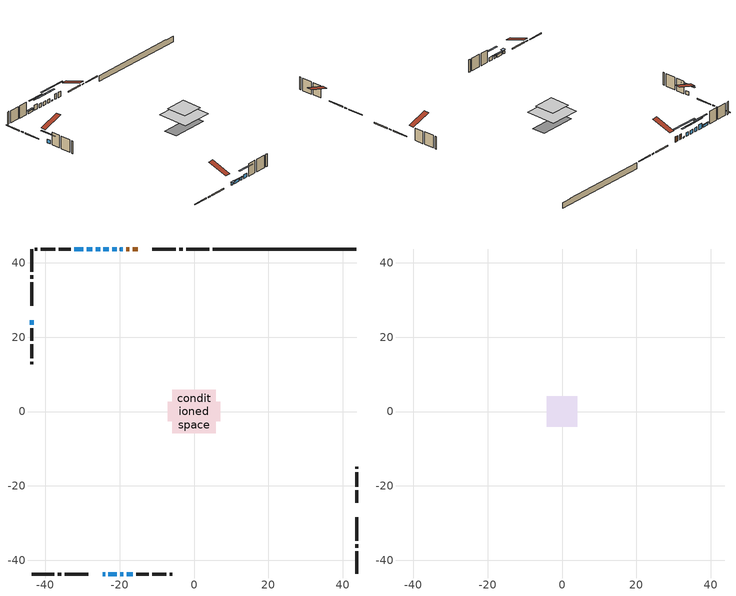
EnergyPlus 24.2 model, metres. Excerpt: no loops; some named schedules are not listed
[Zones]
conditioned space
 floor adiabatic (AdiabaticFloorConstruction): -5.9,-5.9 -5.9,5.9 5.9,5.9 5.9,-5.9 z2.75
 floor foundation (Slab1 construction): -7.08,-2.6 -7.08,2.6 7.08,2.6 7.08,-2.6 z-1.98
 wall outside (RimJoist1 construction): 4.07,43.71 -2.11,43.71 / -43.71,-43.71 -37.53,-43.71 / -43.71,43.71 -43.71,37.53 / 43.71,-43.71 43.71,-37.53 z0.31:0.61
 wall outside (RimJoist2 construction): -3.03,43.71 -3.98,43.71 / -36.6,-43.71 -35.66,-43.71 / -43.71,36.6 -43.71,35.66 / 43.71,-36.6 43.71,-35.66 z0.31:0.61
 wall outside (RimJoist3 construction): -4.91,43.71 -11.22,43.71 / -34.73,-43.71 -28.42,-43.71 / -43.71,34.73 -43.71,28.42 / 43.71,-34.73 43.71,-28.42 z0.31:0.61
 wall outside (AdiabaticWallConstruction 1): -15.15,43.71 -16.52,43.71 / -17.45,43.71 -18.26,43.71 z0.31:2.34
 wall outside (AdiabaticWallConstruction): -24.48,-43.71 -23.92,-43.71 z0.31:1.23; -23,-43.71 -20.76,-43.71 z0.31:1.3; -19.84,-43.71 -18.97,-43.71 z0.31:1.33; -19.19,43.71 -19.9,43.71 z0.31:0.64; -20.83,43.71 -22,43.71 z0.31:1.71; -22.93,43.71 -24.35,43.71 / -25.28,43.71 -26.45,43.71 / -43.71,24.48 -43.71,23.31 z0.31:1.73; -27.37,43.71 -28.85,43.71 z0.31:2.24; -18.04,-43.71 -16.47,-43.71 z0.31:1.83; -29.77,43.71 -32.17,43.71 z0.31:1.15
 wall outside (Wall1 construction): -33.09,43.71 -36.43,43.71 / -15.54,-43.71 -12.2,-43.71 / -43.71,22.39 -43.71,19.05 / 43.71,-24.48 43.71,-21.15 z0.31:5.19
 wall outside (Wall2 construction): -37.36,43.71 -41.22,43.71 / -11.27,-43.71 -7.41,-43.71 / -43.71,18.12 -43.71,14.26 / 43.71,-20.22 43.71,-16.36 z0.31:5.19
 wall outside (Wall3 construction): -42.15,43.71 -42.78,43.71 / -6.49,-43.71 -5.86,-43.71 / -43.71,13.33 -43.71,12.7 / 43.71,-15.43 43.71,-14.8 z0.31:5.19
 wall foundation (FoundationWall1 construction): 5,43.71,-1.98 5,43.71,0.31 39.83,43.71,0.31 39.83,43.71,0.25 43.71,43.71,0.25 43.71,43.71,-1.98
 window (WindowConstruction 9): -24.48,-43.71 -23.93,-43.71 z0.31:1.22
 window (WindowConstruction 7): -23,-43.71 -20.76,-43.71 z0.31:1.3
 window (WindowConstruction 8): -19.84,-43.71 -18.97,-43.71 z0.31:1.32
 window (WindowConstruction 10): -19.19,43.71 -19.9,43.71 z0.31:0.64
 window (WindowConstruction): -20.83,43.71 -22,43.71 z0.31:1.71
 window (WindowConstruction 1): -22.93,43.71 -24.35,43.71 z0.31:1.73
 window (WindowConstruction 2): -25.28,43.71 -26.44,43.71 z0.31:1.73
 window (WindowConstruction 3): -27.37,43.71 -28.85,43.71 z0.31:2.24
 window (WindowConstruction 4): -18.04,-43.71 -16.47,-43.71 z0.31:1.83
 window (WindowConstruction 5): -43.71,24.48 -43.71,23.32 z0.31:1.73
 window (WindowConstruction 6): -29.77,43.71 -32.16,43.71 z0.31:1.15
 door (Door): -15.15,43.71 -16.52,43.71 z0.31:2.34
 door (Door 1): -17.45,43.71 -18.26,43.71 z0.31:2.34
 ceiling adiabatic (AdiabaticFloorConstruction): 5.9,-5.9 5.9,5.9 -5.9,5.9 -5.9,-5.9 z2.75
attic - vented
 floor to conditioned space (Floor1 construction Reversed): -4.04,-4.04 -4.04,4.04 4.04,4.04 4.04,-4.04 z5.19
 roof outside (Roof1 construction): -14.23,43.71,5.19 -14.23,35.83,7.81 -12.15,35.83,7.81 -12.15,43.71,5.19; -25.41,-43.71,5.19 -25.41,-35.83,7.81 -27.49,-35.83,7.81 -27.49,-43.71,5.19; -43.71,25.41,5.19 -35.83,25.41,7.81 -35.83,27.49,7.81 -43.71,27.49,5.19; 43.71,-25.41,5.19 35.83,-25.41,7.81 35.83,-27.49,7.81 43.71,-27.49,5.19
shading: -23.47,-43.71 -24.94,-43.71 -24.94,-44.62 -23.47,-44.62 z1.68; -20.56,-43.71 -23.2,-43.71 -23.2,-44.12 -20.56,-44.12 z1.5; -18.77,-43.71 -20.04,-43.71 -20.04,-44.12 -18.77,-44.12 z1.53; -24.98,43.71 -14.11,43.71 -14.11,44.12 -24.98,44.12 z5.72; -24.64,43.71 -18.19,43.71 -18.19,44.12 -24.64,44.12 z4.35; -26.99,43.71 -20.29,43.71 -20.29,44.12 -26.99,44.12 z4.37; -29.08,43.71 -22.64,43.71 -22.64,44.12 -29.08,44.12 z4.37; -31.49,43.71 -24.73,43.71 -24.73,44.12 -31.49,44.12 z4.88; -13.83,-43.71 -20.68,-43.71 -20.68,-44.12 -13.83,-44.12 z4.47; -43.71,20.68 -43.71,27.12 -44.12,27.12 -44.12,20.68 z4.37; -32.37,43.71 -29.57,43.71 -29.57,44.12 -32.37,44.12 z1.35
[Building]
Building 1: Terrain=Suburbs
[Site:Location]
Toronto City Centre_ON: Latitude {deg}=43.63; Longitude {deg}=-79.39; Time Zone {hr}=-5; Elevation {m}=77; Keep Site Location Information=Yes
[Site:GroundTemperature:Shallow]
5.01852, 3.26908, 3.12898, 3.95918, 7.29196, 10.6092, 13.4851, 15.3069, 15.4617, 13.9799, 11.1774, 7.9619
[Site:WaterMainsTemperature]
Calculation Method=Schedule; Temperature Schedule=mains temperature schedule
[Material] Roughness=Rough; Thermal Absorptance=0.9
Name | Thickness {m} | Conductivity {W/m-K} | Density {kg/m3} | Specific Heat {J/kg-K} | Solar Absorptance | Visible Absorptance
asphalt or fiberglass shingles | 0.00635 | 0.162714 | 1121.4 | 1465.45 | 0.4 | 0.4
ceiling loosefill ins | 0.0846667 | 0.0480833 | 16.02 | 1046.75 | 0.7 | 0.7
ceiling stud and cavity | 0.1397 | 0.09942 | 65.682 | 1177.47 | 0.7 | 0.7
concrete 4.0 in. | 0.1016 | 1.803125 | 2242.8 | 837.4 | 0.7 | 0.7
concrete 8.0 in. | 0.2032 | 1.803125 | 2242.8 | 837.4 | 0.7 | 0.7
door material | 0.04445 | 0.053851 | 512.64 | 1214.23 | 0.7 | 0.7
door material 1 | 0.04445 | 0.188738 | 512.64 | 1214.23 | 0.7 | 0.7
exterior vertical ins | 0.0284143 | 0.029427 | 32.04 | 1214.23 | 0.7 | 0.7
floor covering | 0.0127 | 0.0433444 | 54.468 | 1339.84 | 0.6 | 0.6
floor rigid ins; wall rigid ins 1 | 0.512978 | 0.029427 | 32.04 | 1214.23 | 0.7 | 0.7
floor stud and cavity | 0.1397 | 1.75129 | 37.0049 | 1207.88 | 0.7 | 0.7
furniture material conditioned space 1 | 0.1524 | 0.115458 | 640.8 | 1214.23 | 0.6 | 0.6
gypsum board | 0.0127 | 0.160291 | 801 | 837.4 | 0.6 | 0.6
gypsum board 1 | 0.0127 | 0.160291 | 801 | 837.4 | 0.7 | 0.7
osb sheathing 0.5 in. | 0.0127 | 0.115458 | 512.64 | 1214.23 | 0.7 | 0.7
osb sheathing 0.75 in. | 0.01905 | 0.115458 | 512.64 | 1214.23 | 0.7 | 0.7
osb sheathing 2.0 in. | 0.0508 | 0.115458 | 512.64 | 1214.23 | 0.7 | 0.7
rim joist rigid ins; wall rigid ins | 0.051816 | 0.029427 | 32.04 | 1214.23 | 0.7 | 0.7
rim joist stud and cavity | 0.0508 | 0.034693 | 125.044 | 1163.47 | 0.6 | 0.6
rim joist stud and cavity 1 | 0.0508 | 0.0314072 | 125.044 | 1163.47 | 0.6 | 0.6
rim joist stud and cavity 2 | 0.0508 | 0.256263 | 125.044 | 1163.47 | 0.6 | 0.6
wall stud and cavity | 0.1397 | 0.166679 | 139.0536 | 1170.24 | 0.7 | 0.7
wall stud and cavity 1 | 0.1397 | 0.16703 | 139.0536 | 1170.24 | 0.7 | 0.7
wall stud and cavity 2 | 0.1397 | 0.0735976 | 139.0536 | 1170.24 | 0.7 | 0.7
wall stud and cavity 3 | 0.0889 | 0.380278 | 52.3479 | 1209.89 | 0.7 | 0.7
wall stud and cavity 4 | 0.0889 | 0.391764 | 83.0341 | 1211.67 | 0.7 | 0.7
wood siding | 0.0254 | 0.102417 | 544.68 | 1172.36 | 0.4 | 0.4
wood siding 1; wood siding 2; wood siding 3 | 0.0254 | 0.102417 | 544.68 | 1172.36 | 0.7 | 0.7
[WindowMaterial:SimpleGlazingSystem]
Name | U-Factor {W/m2-K} | Solar Heat Gain Coefficient
WindowMaterial | 2.78165 | 0.67
WindowMaterial 1 | 2.770864 | 0.64
WindowMaterial 2 | 2.44154 | 0.54
WindowMaterial 3 | 2.78619 | 0.69
WindowMaterial 4 | 2.39725 | 0.5
WindowMaterial 5 | 2.7578 | 0.6
WindowMaterial 6 | 2.77768 | 0.56
WindowMaterial 7 | 2.50229 | 0.56
WindowMaterial 8 | 6.33722 | 0.55
[Construction]
AdiabaticFloorConstruction: floor stud and cavity, floor rigid ins, osb sheathing 0.75 in., floor covering
AdiabaticWallConstruction: wood siding 2, wall rigid ins 1, wall stud and cavity 3, gypsum board
AdiabaticWallConstruction 1: wood siding 3, wall rigid ins 1, wall stud and cavity 3, gypsum board
Door: door material
Door 1: door material 1
Floor1 construction Reversed: gypsum board, ceiling stud and cavity, ceiling loosefill ins
FoundationWall1 construction: concrete 8.0 in., gypsum board 1
furniture construction conditioned space 1: furniture material conditioned space 1
PartitionWallConstruction: gypsum board, wall stud and cavity 4, gypsum board
RimJoist1 construction: wood siding 1, rim joist rigid ins, osb sheathing 2.0 in., rim joist stud and cavity
RimJoist2 construction: wood siding 1, osb sheathing 2.0 in., rim joist stud and cavity 1
RimJoist3 construction: wood siding 1, rim joist rigid ins, osb sheathing 2.0 in., rim joist stud and cavity 2
Roof1 construction: asphalt or fiberglass shingles
Slab1 construction: concrete 4.0 in.
Wall1 construction: wood siding, wall rigid ins, osb sheathing 0.5 in., wall stud and cavity, gypsum board
Wall2 construction: wood siding, wall rigid ins, osb sheathing 0.5 in., wall stud and cavity 1, gypsum board
Wall3 construction: wood siding, osb sheathing 0.5 in., wall stud and cavity 2, gypsum board
WindowConstruction; WindowConstruction 2; WindowConstruction 5: WindowMaterial
WindowConstruction 1: WindowMaterial 1
WindowConstruction 10: WindowMaterial 8
WindowConstruction 3: WindowMaterial 2
WindowConstruction 4: WindowMaterial 3
WindowConstruction 6: WindowMaterial 4
WindowConstruction 7: WindowMaterial 5
WindowConstruction 8: WindowMaterial 6
WindowConstruction 9: WindowMaterial 7
[Zone] Multiplier=1; Part of Total Floor Area=Yes
Name | Volume {m3}
attic - vented | 27.8175
conditioned space | 507.6
[Space]
Name | Zone | Volume {m3}
attic - vented 1 | attic - vented | 27.8175
conditioned space 1 | conditioned space | 507.6
[ZoneInfiltration:EffectiveLeakageArea]
infil attic - vented 1: Zone or Space=attic - vented 1; Schedule=Always On Discrete; Effective Air Leakage Area {cm2}=2749.89; Stack Coefficient=0.000182454; Wind Coefficient=9.12634e-06
[ZoneMixing]
whole house fan mix: Zone or Space=attic - vented; Schedule=Always On Continuous; Design Flow Rate Calculation Method=Flow/Zone; Design Flow Rate {m3/s}=0; Source Zone or Space=conditioned space
[SurfaceProperty:ExposedFoundationPerimeter]
Slab1: Exposed Perimeter Calculation Method=TotalExposedPerimeter; Total Exposed Perimeter {m}=38.709
[InternalMass] Zone or ZoneList=conditioned space; Space or SpaceList=conditioned space 1
Name | Construction | Surface Area {m2}
furniture mass conditioned space 1 | furniture construction conditioned space 1 | 85.12
partition wall mass | PartitionWallConstruction | 212.8
[Lights]
interior lighting: Zone or ZoneList or Space or SpaceList=conditioned space 1; Schedule=interior lighting schedule; Design Level Calculation Method=LightingLevel; Lighting Level {W}=343.2; Return Air Fraction=0; Fraction Radiant=0.6; Fraction Visible=0.2; Fraction Replaceable=1
[People]
occupants: Zone or ZoneList or Space or SpaceList=conditioned space 1; Number of People Schedule=occupants schedule; Number of People Calculation Method=People; Number of People=3; Fraction Radiant=0.314171; Sensible Heat Fraction=0.56303; Activity Level Schedule=occupants activity schedule; Carbon Dioxide Generation Rate {m3/s-W}=0; Enable ASHRAE 55 Comfort Warnings=No; Mean Radiant Temperature Calculation Type=EnclosureAveraged
[ElectricEquipment] Zone or ZoneList or Space or SpaceList=conditioned space 1; Design Level Calculation Method=EquipmentLevel
Name | Schedule | Design Level {W} | Fraction Latent | Fraction Radiant | Fraction Lost
clothes dryer | clothes dryer schedule | 140.772 | 0.015 | 0.081 | 0.85
clothes washer | clothes washer schedule | 32.1985 | 0.03 | 0.162 | 0.7
cooking range | cooking range schedule | 215.147 | 0.08 | 0.432 | 0.2
dishwasher | dishwasher schedule | 66.8632 | 0.3 | 0.18 | 0.4
fridge | fridge schedule | 72.9452 | 0 | 0.6 | 0
mech vent bath fan 0 | mech vent bath fan 0 schedule | 50.2 | 0 | 0 | 1
mech vent house fan | mech vent house fan schedule | 19.9167 | 0 | 0 | 0.5
mech vent house fan cfis | mech vent house fan cfis schedule | 0 | 0 | 0 | 0
mech vent range fan 0 | mech vent range fan 0 schedule | 57 | 0 | 0 | 1
misc plug loads | misc plug loads schedule | 494.7 | 0.045 | 0.513 | 0.1
whole house fan | Always On Discrete | 0 | 0 | 0 | 1
[OtherEquipment] Zone or ZoneList or Space or SpaceList=conditioned space 1; Design Level Calculation Method=EquipmentLevel
Name | Fuel Type | Schedule | Design Level {W} | Fraction Latent | Fraction Radiant | Fraction Lost
clothes dryer 1 | Electricity | clothes dryer schedule | 0 | 0.015 | 0.081 | 0.85
cooking range 1 | Electricity | cooking range schedule | 0 | 0.08 | 0.432 | 0.2
general water use latent | None | general water use schedule | 62.594 | 1 | 0 | 0
general water use sensible | None | general water use schedule | -61.6891 | 0 | 0.6 | 0
mech vent house fan latent load | None | Always On Discrete | 0 | 1 | 0 | 0
mech vent house fan sensible load | None | Always On Discrete | 0 | 0 | 0 | 0
water heater energy adjustment1 | NaturalGas | Always On Discrete | 0.01 | 0 | 0 | 1
[ZoneInfiltration:DesignFlowRate] Zone or ZoneList or Space or SpaceList=conditioned space 1; Schedule=Always On Discrete; Design Flow Rate Calculation Method=Flow/Zone; Design Flow Rate {m3/s}=0
infil flow; natural vent flow; whole house fan flow
[AvailabilityManager:Scheduled]
central ac and furnace airloop Availability Manager: Schedule=Always On Discrete
[Foundation:Kiva]
Foundation Kiva 1: Initial Indoor Air Temperature {C}=18; Wall Height Above Grade {m}=0.309982; Wall Depth Below Slab {m}=0.2032; Custom Block Material Name 1=exterior vertical ins; Custom Block Depth 1 {m}=2.28999; Custom Block X Position 1 {m}=0.2159; Custom Block Z Position 1 {m}=0
[Foundation:Kiva:Settings]
Soil Conductivity {W/m-K}=0.849921; Soil Density {kg/m3}=1842.3; Soil Specific Heat {J/kg-K}=418.7; Ground Solar Absorptivity=0.9; Ground Thermal Absorptivity=0.9; Ground Surface Roughness {m}=0.03; Far-Field Width {m}=40; Deep-Ground Boundary Condition=ZeroFlux; Deep-Ground Depth {m}=40; Minimum Cell Dimension {m}=0.2; Maximum Cell Growth Coefficient=3; Simulation Timestep=Timestep
[Exterior:Lights]
exterior lighting: Schedule=exterior lighting schedule; Design Level {W}=75.6
[EnergyManagementSystem:GlobalVariable]
central_ac_and_furnace_airloop_Fan_RTF
infil_program_Qfan
infil_program_Qinf
natural_vent_program_Qnv
natural_vent_program_Qwhf
[EnergyManagementSystem:Sensor]
Name | Output:Variable or Output:Meter Index Key | Output:Variable or Output:Meter
airflow_gain | infil flow | Infiltration Sensible Heat Gain Energy
airflow_gain_1 | natural vent flow | Infiltration Sensible Heat Gain Energy
airflow_gain_2 | whole house fan flow | Infiltration Sensible Heat Gain Energy
airflow_loss | infil flow | Infiltration Sensible Heat Loss Energy
airflow_loss_1 | natural vent flow | Infiltration Sensible Heat Loss Energy
airflow_loss_2 | whole house fan flow | Infiltration Sensible Heat Loss Energy
clg_load_cond |  | Cooling:EnergyTransfer:Zone:CONDITIONED SPACE
clg_sp_s; clg_sp_s_1 | cooling setpoint | Schedule Value
clothes_dryer_exhaust_0_sch_s | clothes dryer exhaust 0 schedule | Schedule Value
cool_season | cooling season schedule | Schedule Value
htg_load_cond |  | Heating:EnergyTransfer:Zone:CONDITIONED SPACE
htg_sp_s; htg_sp_s_1 | heating setpoint | Schedule Value
ig_ee_conv | clothes dryer | Electric Equipment Convective Heating Energy
ig_ee_conv_2 | cooking range | Electric Equipment Convective Heating Energy
ig_ee_conv_4 | fridge | Electric Equipment Convective Heating Energy
ig_ee_conv_5 | misc plug loads | Electric Equipment Convective Heating Energy
ig_ee_conv_6 | whole house fan | Electric Equipment Convective Heating Energy
ig_ee_rad | clothes dryer | Electric Equipment Radiant Heating Energy
ig_ee_rad_2 | cooking range | Electric Equipment Radiant Heating Energy
ig_ee_rad_4 | fridge | Electric Equipment Radiant Heating Energy
ig_ee_rad_5 | misc plug loads | Electric Equipment Radiant Heating Energy
ig_ee_rad_6 | whole house fan | Electric Equipment Radiant Heating Energy
ig_lgt_conv | interior lighting | Lights Convective Heating Energy
ig_lgt_rad | interior lighting | Lights Radiant Heating Energy
ig_lgt_vis | interior lighting | Lights Visible Radiation Heating Energy
ig_oe_conv | clothes dryer 1 | Other Equipment Convective Heating Energy
ig_oe_conv_1 | cooking range 1 | Other Equipment Convective Heating Energy
ig_oe_conv_2 | general water use latent | Other Equipment Convective Heating Energy
ig_oe_conv_3 | general water use sensible | Other Equipment Convective Heating Energy
ig_oe_conv_4 | water heater energy adjustment1 | Other Equipment Convective Heating Energy
ig_oe_rad | clothes dryer 1 | Other Equipment Radiant Heating Energy
ig_oe_rad_1 | cooking range 1 | Other Equipment Radiant Heating Energy
ig_oe_rad_2 | general water use latent | Other Equipment Radiant Heating Energy
ig_oe_rad_3 | general water use sensible | Other Equipment Radiant Heating Energy
ig_oe_rad_4 | water heater energy adjustment1 | Other Equipment Radiant Heating Energy
ig_ppl_conv | occupants | People Convective Heating Energy
ig_ppl_rad | occupants | People Radiant Heating Energy
im_conv | furniture mass conditioned space 1 | Surface Inside Face Convection Heat Gain Energy
im_conv_1 | partition wall mass | Surface Inside Face Convection Heat Gain Energy
im_ig | furniture mass conditioned space 1 | Surface Inside Face Internal Gains Radiation Heat Gain Energy
im_ig_1 | partition wall mass | Surface Inside Face Internal Gains Radiation Heat Gain Energy
im_lgt | furniture mass conditioned space 1 | Surface Inside Face Lights Radiation Heat Gain Energy
im_lgt_1 | partition wall mass | Surface Inside Face Lights Radiation Heat Gain Energy
im_sol | furniture mass conditioned space 1 | Surface Inside Face Solar Radiation Heat Gain Energy
im_sol_1 | partition wall mass | Surface Inside Face Solar Radiation Heat Gain Energy
im_surf | furniture mass conditioned space 1 | Surface Inside Face Net Surface Thermal Radiation Heat Gain Energy
im_surf_1 | partition wall mass | Surface Inside Face Net Surface Thermal Radiation Heat Gain Energy
mech_vent_bath_fan_0_sch_s | mech vent bath fan 0 schedule | Schedule Value
mech_vent_range_fan_0_sch_s | mech vent range fan 0 schedule | Schedule Value
mv_conv | mech vent bath fan 0 | Electric Equipment Convective Heating Energy
mv_conv_1 | mech vent house fan | Electric Equipment Convective Heating Energy
mv_conv_2 | mech vent house fan cfis | Electric Equipment Convective Heating Energy
mv_conv_3 | mech vent range fan 0 | Electric Equipment Convective Heating Energy
mv_conv_4 | mech vent house fan latent load | Other Equipment Convective Heating Energy
mv_conv_5 | mech vent house fan sensible load | Other Equipment Convective Heating Energy
mv_rad | mech vent bath fan 0 | Electric Equipment Radiant Heating Energy
mv_rad_1 | mech vent house fan | Electric Equipment Radiant Heating Energy
mv_rad_2 | mech vent house fan cfis | Electric Equipment Radiant Heating Energy
mv_rad_3 | mech vent range fan 0 | Electric Equipment Radiant Heating Energy
mv_rad_4 | mech vent house fan latent load | Other Equipment Radiant Heating Energy
mv_rad_5 | mech vent house fan sensible load | Other Equipment Radiant Heating Energy
natural_vent_s | natural vent schedule | Schedule Value
out_pb_s |  | Site Outdoor Air Barometric Pressure
out_wt_s |  | Site Outdoor Air Humidity Ratio
site_vw_s |  | Site Wind Speed
ss_back_out | Window1 | Surface Window Shortwave from Zone Back Out Window Heat Transfer Rate
ss_back_out_1 | Window11 | Surface Window Shortwave from Zone Back Out Window Heat Transfer Rate
ss_back_out_10 | Window9 | Surface Window Shortwave from Zone Back Out Window Heat Transfer Rate
ss_back_out_2 | Window15 | Surface Window Shortwave from Zone Back Out Window Heat Transfer Rate
ss_back_out_3 | Window16 | Surface Window Shortwave from Zone Back Out Window Heat Transfer Rate
ss_back_out_4 | Window2 | Surface Window Shortwave from Zone Back Out Window Heat Transfer Rate
ss_back_out_5 | Window3 | Surface Window Shortwave from Zone Back Out Window Heat Transfer Rate
ss_back_out_6 | Window5 | Surface Window Shortwave from Zone Back Out Window Heat Transfer Rate
ss_back_out_7 | Window6 | Surface Window Shortwave from Zone Back Out Window Heat Transfer Rate
ss_back_out_8 | Window7 | Surface Window Shortwave from Zone Back Out Window Heat Transfer Rate
ss_back_out_9 | Window8 | Surface Window Shortwave from Zone Back Out Window Heat Transfer Rate
ss_conv | Door1 | Surface Inside Face Convection Heat Gain Energy
ss_conv_1 | Door3 | Surface Inside Face Convection Heat Gain Energy
ss_conv_10 | Window7 | Surface Inside Face Convection Heat Gain Energy
ss_conv_11 | Window8 | Surface Inside Face Convection Heat Gain Energy
ss_conv_12 | Window9 | Surface Inside Face Convection Heat Gain Energy
ss_conv_2 | Window1 | Surface Inside Face Convection Heat Gain Energy
ss_conv_3 | Window11 | Surface Inside Face Convection Heat Gain Energy
ss_conv_4 | Window15 | Surface Inside Face Convection Heat Gain Energy
ss_conv_5 | Window16 | Surface Inside Face Convection Heat Gain Energy
ss_conv_6 | Window2 | Surface Inside Face Convection Heat Gain Energy
ss_conv_7 | Window3 | Surface Inside Face Convection Heat Gain Energy
ss_conv_8 | Window5 | Surface Inside Face Convection Heat Gain Energy
ss_conv_9 | Window6 | Surface Inside Face Convection Heat Gain Energy
ss_ig | Door1 | Surface Inside Face Internal Gains Radiation Heat Gain Energy
ss_ig_1 | Door3 | Surface Inside Face Internal Gains Radiation Heat Gain Energy
ss_ig_10 | Window7 | Surface Inside Face Internal Gains Radiation Heat Gain Energy
ss_ig_11 | Window8 | Surface Inside Face Internal Gains Radiation Heat Gain Energy
ss_ig_12 | Window9 | Surface Inside Face Internal Gains Radiation Heat Gain Energy
ss_ig_2 | Window1 | Surface Inside Face Internal Gains Radiation Heat Gain Energy
ss_ig_3 | Window11 | Surface Inside Face Internal Gains Radiation Heat Gain Energy
ss_ig_4 | Window15 | Surface Inside Face Internal Gains Radiation Heat Gain Energy
ss_ig_5 | Window16 | Surface Inside Face Internal Gains Radiation Heat Gain Energy
ss_ig_6 | Window2 | Surface Inside Face Internal Gains Radiation Heat Gain Energy
ss_ig_7 | Window3 | Surface Inside Face Internal Gains Radiation Heat Gain Energy
ss_ig_8 | Window5 | Surface Inside Face Internal Gains Radiation Heat Gain Energy
ss_ig_9 | Window6 | Surface Inside Face Internal Gains Radiation Heat Gain Energy
ss_lgt | Door1 | Surface Inside Face Lights Radiation Heat Gain Energy
ss_lgt_1 | Door3 | Surface Inside Face Lights Radiation Heat Gain Energy
ss_sol | Door1 | Surface Inside Face Solar Radiation Heat Gain Energy
ss_sol_1 | Door3 | Surface Inside Face Solar Radiation Heat Gain Energy
ss_surf | Door1 | Surface Inside Face Net Surface Thermal Radiation Heat Gain Energy
ss_surf_1 | Door3 | Surface Inside Face Net Surface Thermal Radiation Heat Gain Energy
ss_surf_10 | Window7 | Surface Inside Face Net Surface Thermal Radiation Heat Gain Energy
ss_surf_11 | Window8 | Surface Inside Face Net Surface Thermal Radiation Heat Gain Energy
ss_surf_12 | Window9 | Surface Inside Face Net Surface Thermal Radiation Heat Gain Energy
ss_surf_2 | Window1 | Surface Inside Face Net Surface Thermal Radiation Heat Gain Energy
ss_surf_3 | Window11 | Surface Inside Face Net Surface Thermal Radiation Heat Gain Energy
ss_surf_4 | Window15 | Surface Inside Face Net Surface Thermal Radiation Heat Gain Energy
ss_surf_5 | Window16 | Surface Inside Face Net Surface Thermal Radiation Heat Gain Energy
ss_surf_6 | Window2 | Surface Inside Face Net Surface Thermal Radiation Heat Gain Energy
ss_surf_7 | Window3 | Surface Inside Face Net Surface Thermal Radiation Heat Gain Energy
ss_surf_8 | Window5 | Surface Inside Face Net Surface Thermal Radiation Heat Gain Energy
ss_surf_9 | Window6 | Surface Inside Face Net Surface Thermal Radiation Heat Gain Energy
ss_trans_in | Window1 | Surface Window Transmitted Solar Radiation Rate
ss_trans_in_1 | Window11 | Surface Window Transmitted Solar Radiation Rate
ss_trans_in_10 | Window9 | Surface Window Transmitted Solar Radiation Rate
ss_trans_in_2 | Window15 | Surface Window Transmitted Solar Radiation Rate
ss_trans_in_3 | Window16 | Surface Window Transmitted Solar Radiation Rate
ss_trans_in_4 | Window2 | Surface Window Transmitted Solar Radiation Rate
ss_trans_in_5 | Window3 | Surface Window Transmitted Solar Radiation Rate
ss_trans_in_6 | Window5 | Surface Window Transmitted Solar Radiation Rate
ss_trans_in_7 | Window6 | Surface Window Transmitted Solar Radiation Rate
ss_trans_in_8 | Window7 | Surface Window Transmitted Solar Radiation Rate
ss_trans_in_9 | Window8 | Surface Window Transmitted Solar Radiation Rate
ss_trans_out | Window1 | Surface Inside Face Initial Transmitted Diffuse Transmitted Out Window Solar Radiation Rate
ss_trans_out_1 | Window11 | Surface Inside Face Initial Transmitted Diffuse Transmitted Out Window Solar Radiation Rate
ss_trans_out_10 | Window9 | Surface Inside Face Initial Transmitted Diffuse Transmitted Out Window Solar Radiation Rate
ss_trans_out_2 | Window15 | Surface Inside Face Initial Transmitted Diffuse Transmitted Out Window Solar Radiation Rate
ss_trans_out_3 | Window16 | Surface Inside Face Initial Transmitted Diffuse Transmitted Out Window Solar Radiation Rate
ss_trans_out_4 | Window2 | Surface Inside Face Initial Transmitted Diffuse Transmitted Out Window Solar Radiation Rate
ss_trans_out_5 | Window3 | Surface Inside Face Initial Transmitted Diffuse Transmitted Out Window Solar Radiation Rate
ss_trans_out_6 | Window5 | Surface Inside Face Initial Transmitted Diffuse Transmitted Out Window Solar Radiation Rate
ss_trans_out_7 | Window6 | Surface Inside Face Initial Transmitted Diffuse Transmitted Out Window Solar Radiation Rate
